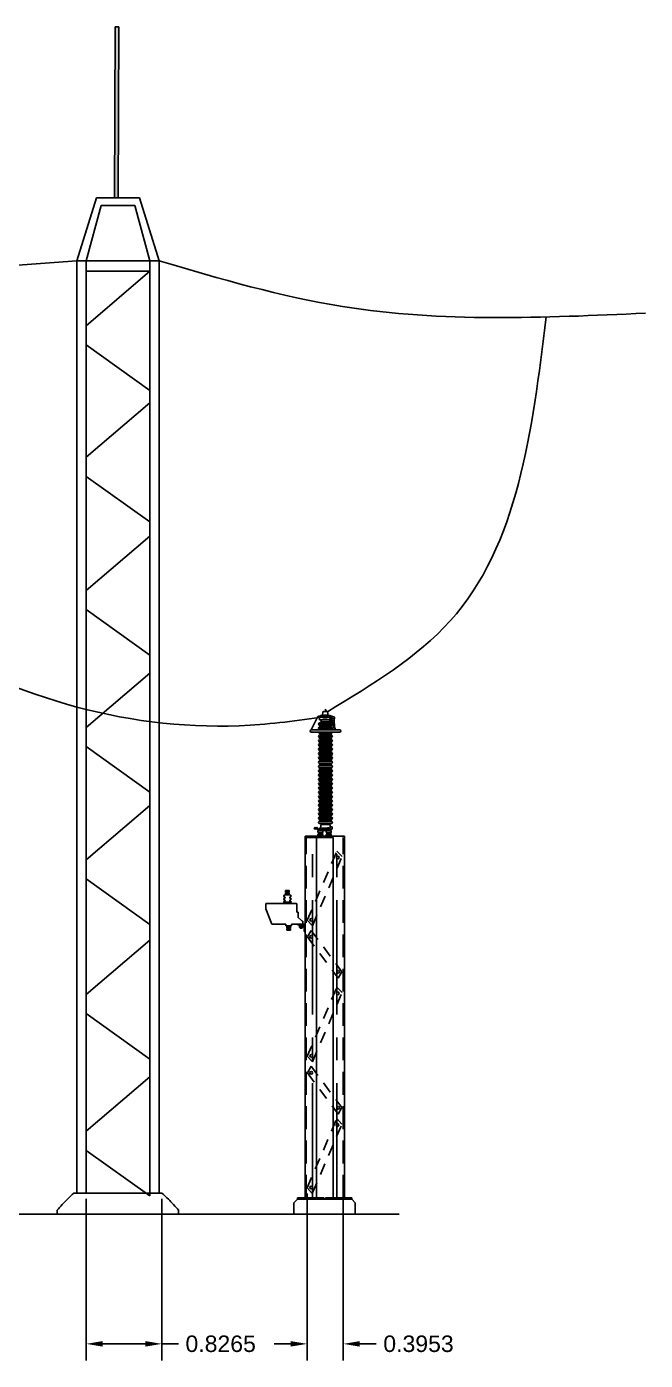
# Model space of a CAD drawing. Header units: inches. Extents: x 86.7 to 123.2, y 21.5 to 36.5.
# Drawn here: x 116.43 to 123.2, y 21.97 to 36.54 of the extents above; entities that cross this region are included whole.
import ezdxf

# ---------------------------------------------------------------- set-up
doc = ezdxf.new("R2010")
doc.units = ezdxf.units.IN
doc.header["$MEASUREMENT"] = 0
for name, pattern in [('CENTER', [2, 1.25, -0.25, 0.25, -0.25]), ('HIDDEN', [0.375, 0.25, -0.125]), ('HIDDEN2', [0.1875, 0.125, -0.0625])]:
    doc.linetypes.add(name, pattern=pattern)
for name, color, linetype in [('DIM', 2, 'Continuous'), ('EST', 4, 'Continuous'), ('HUECO', 7, 'Continuous'), ('L50X5', 1, 'Continuous'), ('L75X7', 2, 'Continuous'), ('LAM10', 2, 'Continuous'), ('medidas', 3, 'Continuous'), ('MURO', 1, 'Continuous'), ('OBJ', 7, 'Continuous'), ('referencia', 2, 'Continuous')]:
    doc.layers.add(name, color=color, linetype=linetype)
doc.styles.get("Standard").update_dxf_attribs({"font": 'Arial.ttf'})
doc.dimstyles.get("Standard").update_dxf_attribs({"dimtxt": 0.18, "dimasz": 0.18, "dimexe": 0.18, "dimexo": 0.0625, "dimgap": 0.09, "dimtad": 0, "dimtih": 1, "dimtoh": 1, "dimdec": 4, "dimzin": 0, "dimdsep": 46, "dimtxsty": 'Standard', "dimcen": 0.09, "dimadec": 0, "dimazin": 0, "dimtfac": 1, "dimtdec": 4, "dimtofl": 0, "dimtmove": 0, "dimatfit": 3, "dimfxl": 1, "dimtolj": 1, "dimtzin": 0, "dimarcsym": 0})

# ---------------------------------------------------------------- blocks, each defined once
blk = doc.blocks.new('*D20')
at = {"layer": 'Defpoints', "color": 0, "transparency": 16777216}
for p in [(117.086, 23.798), (117.913, 23.798), (117.913, 22.152)]:
    blk.add_point(p, dxfattribs=at)
at = {"layer": 'medidas', "color": 0, "lineweight": -2, "transparency": 16777216}
for p, q in [((117.086, 23.735), (117.086, 21.972)), ((117.913, 23.735), (117.913, 21.972)), ((117.266, 22.152), (117.733, 22.152)), ((117.913, 22.152), (118.093, 22.152))]:
    blk.add_line(p, q, dxfattribs=at)
at = {"layer": 'medidas', "color": 0, "transparency": 16777216}
for points in [[(117.266, 22.182), (117.266, 22.122), (117.086, 22.152)], [(117.733, 22.182), (117.733, 22.122), (117.913, 22.152)]]:
    blk.add_solid(points, dxfattribs=at)
at = {"layer": 'medidas', "color": 0, "transparency": 16777216, "insert": (118.555, 22.152), "char_height": 0.18, "attachment_point": 5}
blk.add_mtext('\\A1;0.8265', dxfattribs=at)
blk = doc.blocks.new('*D21')
at = {"layer": 'Defpoints', "color": 0, "transparency": 16777216}
for p in [(119.5, 23.855), (119.895, 23.855), (119.895, 22.152)]:
    blk.add_point(p, dxfattribs=at)
at = {"layer": 'medidas', "color": 0, "lineweight": -2, "transparency": 16777216}
for p, q in [((119.5, 23.793), (119.5, 21.972)), ((119.895, 23.793), (119.895, 21.972)), ((119.32, 22.152), (119.14, 22.152)), ((120.075, 22.152), (120.255, 22.152))]:
    blk.add_line(p, q, dxfattribs=at)
at = {"layer": 'medidas', "color": 0, "transparency": 16777216}
for points in [[(119.32, 22.182), (119.32, 22.122), (119.5, 22.152)], [(120.075, 22.182), (120.075, 22.122), (119.895, 22.152)]]:
    blk.add_solid(points, dxfattribs=at)
at = {"layer": 'medidas', "color": 0, "transparency": 16777216, "insert": (120.717, 22.152), "char_height": 0.18, "attachment_point": 5}
blk.add_mtext('\\A1;0.3953', dxfattribs=at)

msp = doc.modelspace()

# ---------------------------------------------------------------- hatches: boundary and pattern name
at = {"layer": 'referencia'}
h = msp.add_hatch(color=256, dxfattribs=at)
h.dxf.hatch_style = 1
h.paths.add_polyline_path([(117.44243, 36.53514), (117.40311, 36.53528), (117.39664, 34.66697), (117.43596, 34.66697)])

# ---------------------------------------------------------------- linework, layer by layer
at = {"color": 2}
for p, q in [((119.61571, 29.00097), (119.54536, 28.85624)), ((119.61571, 29.00097), (119.67093, 29.00097)), ((119.61961, 28.99103), (119.61746, 28.99964)), ((119.61746, 28.99964), (119.67063, 28.99964)), ((119.61961, 28.99103), (119.63571, 28.99103)), ((119.62353, 29.0075), (119.64302, 29.0075)), ((119.63571, 28.99103), (119.63571, 28.96654)), ((119.64302, 29.0075), (119.6453, 29.00097)), ((119.64583, 29.00822), (119.6637, 29.00822)), ((119.64583, 29.00822), (119.64583, 29.00097)), ((119.64583, 28.99964), (119.64583, 28.99458)), ((119.64583, 28.99458), (119.6637, 28.99458)), ((119.64719, 29.00928), (119.64719, 29.01203)), ((119.64719, 29.00928), (119.66129, 29.00928)), ((119.64954, 29.01439), (119.65894, 29.01439)), ((119.65059, 29.01361), (119.65059, 29.00985)), ((119.65499, 29.01361), (119.65499, 29.00985)), ((119.65903, 29.01361), (119.65903, 29.00985)), ((119.66129, 29.00928), (119.66129, 29.01203)), ((119.6637, 29.00822), (119.6637, 28.99458)), ((119.67259, 29.05535), (119.66854, 29.01595)), ((119.67063, 28.99577), (119.67063, 28.99964)), ((119.67314, 28.98916), (119.67063, 28.99577)), ((119.67189, 29.00174), (119.67093, 29.00097)), ((119.72042, 28.99136), (119.6723, 28.99136)), ((119.71877, 28.98916), (119.67314, 28.98916)), ((119.72195, 29.05746), (119.67493, 29.05746)), ((119.67925, 29.05746), (119.72195, 29.05746)), ((119.68227, 28.99252), (119.68227, 28.99136)), ((119.72553, 28.99817), (119.68791, 28.99817)), ((119.72664, 28.99964), (119.71877, 28.98916)), ((119.72412, 29.00205), (119.72624, 29.00097)), ((119.72872, 29.0139), (119.72429, 29.05536)), ((119.72624, 29.00097), (119.7559, 29.00097)), ((119.72664, 28.99964), (119.74696, 28.99964)), ((119.7354, 28.99103), (119.73756, 28.99964)), ((119.74696, 28.99964), (119.73756, 28.99964)), ((119.74696, 28.99964), (119.73756, 28.99964)), ((119.74696, 28.99964), (119.73756, 28.99964)), ((119.73829, 28.99782), (119.73829, 28.98898)), ((119.74766, 28.99782), (119.73829, 28.99782)), ((119.75106, 28.98898), (119.73829, 28.98898)), ((119.73991, 29.00745), (119.73991, 29.0102)), ((119.75401, 29.00745), (119.73991, 29.00745)), ((119.74213, 28.99782), (119.74213, 28.98898)), ((119.74217, 29.01177), (119.74217, 29.00802)), ((119.75166, 29.01255), (119.74226, 29.01255)), ((119.74297, 28.99964), (119.74297, 28.99782)), ((119.74297, 28.98898), (119.74297, 28.9847)), ((119.74723, 28.99893), (119.74301, 28.99936)), ((119.74746, 28.99833), (119.74301, 28.99878)), ((119.74606, 28.99782), (119.74301, 28.99813)), ((119.75151, 28.98782), (119.74301, 28.98869)), ((119.75174, 28.98722), (119.74301, 28.98811)), ((119.75201, 28.98652), (119.74301, 28.98744)), ((119.75224, 28.98592), (119.74301, 28.98686)), ((119.75247, 28.98532), (119.74301, 28.98629)), ((119.75284, 28.9847), (119.74301, 28.98571)), ((119.75128, 28.98842), (119.74583, 28.98898)), ((119.747, 28.99953), (119.74587, 28.99964)), ((119.74621, 29.01177), (119.74621, 29.00802)), ((119.74645, 29.00097), (119.76953, 28.94098)), ((119.74771, 28.99782), (119.74771, 28.98898)), ((119.75061, 29.01177), (119.75061, 29.00802)), ((119.75401, 29.00745), (119.75401, 29.0102)), ((119.75818, 29.0075), (119.7559, 29.00097)), ((119.7559, 29.00097), (119.77808, 28.94332)), ((119.75641, 28.99964), (119.78374, 28.99964)), ((119.75825, 28.99964), (119.75641, 28.99964)), ((119.75825, 28.99964), (119.75641, 28.99964)), ((119.75825, 28.99964), (119.75641, 28.99964)), ((119.75825, 28.99964), (119.75641, 28.99964)), ((119.77767, 29.0075), (119.75818, 29.0075)), ((119.75825, 28.99964), (119.76419, 28.9836)), ((119.79255, 28.99964), (119.75883, 28.99964)), ((119.79255, 28.99964), (119.75883, 28.99964)), ((119.76566, 28.98577), (119.7634, 28.98574)), ((119.76354, 28.98113), (119.76419, 28.9836)), ((119.76419, 28.9836), (119.77259, 28.9836)), ((119.76712, 28.9836), (119.76566, 28.98577)), ((119.77259, 28.9836), (119.77642, 28.97749)), ((119.79782, 28.97749), (119.79782, 28.99438)), ((119.85584, 28.85624), (119.54536, 28.85624)), ((119.7006, 28.86538), (119.63269, 28.86538)), ((119.65356, 28.94301), (119.63474, 28.93125)), ((119.7006, 28.93125), (119.63474, 28.93125)), ((119.7006, 28.91244), (119.63474, 28.91244)), ((119.65356, 28.8889), (119.63474, 28.8842)), ((119.63474, 28.8842), (119.76646, 28.8842)), ((119.7597, 28.96654), (119.63571, 28.96654)), ((119.65356, 28.86066), (119.63586, 28.85624)), ((119.6418, 28.90773), (119.65356, 28.91244)), ((119.6418, 28.90773), (119.7594, 28.90773)), ((119.6418, 28.89362), (119.7594, 28.89362)), ((119.65356, 28.94301), (119.65356, 28.96654)), ((119.65356, 28.94301), (119.74764, 28.94301)), ((119.65356, 28.8889), (119.65356, 28.89362)), ((119.65356, 28.8889), (119.74764, 28.8889)), ((119.65356, 28.86066), (119.65356, 28.86538)), ((119.65356, 28.86066), (119.74764, 28.86066)), ((119.7006, 28.93125), (119.76646, 28.93125)), ((119.7006, 28.91244), (119.76646, 28.91244)), ((119.7006, 28.86538), (119.76646, 28.86538)), ((119.74764, 28.94301), (119.74764, 28.96654)), ((119.74764, 28.94301), (119.74764, 28.96654)), ((119.76398, 28.95541), (119.74764, 28.95541)), ((119.74764, 28.94301), (119.76646, 28.93125)), ((119.7594, 28.90773), (119.74764, 28.91244)), ((119.74764, 28.8889), (119.74764, 28.89362)), ((119.74764, 28.8889), (119.76646, 28.8842)), ((119.74764, 28.86066), (119.74764, 28.86538)), ((119.74764, 28.86066), (119.76534, 28.85624)), ((119.76953, 28.94098), (119.77096, 28.94313)), ((119.77096, 28.94313), (119.77319, 28.94179)), ((119.77149, 28.93589), (119.77319, 28.93844)), ((119.77149, 28.93589), (119.80213, 28.85624)), ((119.77319, 28.94179), (119.77476, 28.9438)), ((119.77319, 28.93844), (119.77543, 28.9371)), ((119.79469, 28.95541), (119.77343, 28.95541)), ((119.77476, 28.9438), (119.77808, 28.94332)), ((119.77543, 28.9371), (119.77699, 28.93911)), ((119.77642, 28.97749), (119.79782, 28.97749)), ((119.77699, 28.93911), (119.77986, 28.9387)), ((119.77986, 28.9387), (119.81159, 28.85624)), ((119.79469, 28.97749), (119.79469, 28.95541)), ((119.79469, 28.95541), (119.7972, 28.89363)), ((119.79832, 28.86614), (119.79873, 28.85624)), ((119.85584, 28.83272), (119.54536, 28.83272)), ((119.7006, 28.82386), (119.63269, 28.82386)), ((119.7006, 28.77681), (119.63269, 28.77681)), ((119.7006, 28.72975), (119.63269, 28.72975)), ((119.65356, 28.80033), (119.63474, 28.79562)), ((119.63474, 28.79562), (119.76646, 28.79562)), ((119.65356, 28.75327), (119.63474, 28.74857)), ((119.63474, 28.74857), (119.76646, 28.74857)), ((119.65356, 28.70621), (119.63474, 28.70151)), ((119.63474, 28.70151), (119.76646, 28.70151)), ((119.6418, 28.81916), (119.65356, 28.82386)), ((119.6418, 28.81916), (119.7594, 28.81916)), ((119.6418, 28.80504), (119.7594, 28.80504)), ((119.6418, 28.7721), (119.65356, 28.77681)), ((119.6418, 28.7721), (119.7594, 28.7721)), ((119.6418, 28.75799), (119.7594, 28.75799)), ((119.6418, 28.72505), (119.65356, 28.72975)), ((119.6418, 28.72505), (119.7594, 28.72505)), ((119.6418, 28.71093), (119.7594, 28.71093)), ((119.65356, 28.80033), (119.65356, 28.80504)), ((119.65356, 28.80033), (119.74764, 28.80033)), ((119.65356, 28.75327), (119.65356, 28.75799)), ((119.65356, 28.75327), (119.74764, 28.75327)), ((119.65356, 28.70621), (119.65356, 28.71093)), ((119.65356, 28.70621), (119.74764, 28.70621)), ((119.7006, 28.82386), (119.76646, 28.82386)), ((119.7006, 28.77681), (119.76646, 28.77681)), ((119.7006, 28.72975), (119.76646, 28.72975)), ((119.7594, 28.81916), (119.74764, 28.82386)), ((119.74764, 28.80033), (119.74764, 28.80504)), ((119.74764, 28.80033), (119.76646, 28.79562)), ((119.7594, 28.7721), (119.74764, 28.77681)), ((119.74764, 28.75327), (119.74764, 28.75799)), ((119.74764, 28.75327), (119.76646, 28.74857)), ((119.7594, 28.72505), (119.74764, 28.72975)), ((119.74764, 28.70621), (119.74764, 28.71093)), ((119.74764, 28.70621), (119.76646, 28.70151)), ((119.7006, 28.68269), (119.63269, 28.68269)), ((119.7006, 28.63564), (119.63269, 28.63564)), ((119.7006, 28.58858), (119.63269, 28.58858)), ((119.65356, 28.65916), (119.63474, 28.65445)), ((119.63474, 28.65445), (119.76646, 28.65445)), ((119.65356, 28.6121), (119.63474, 28.6074)), ((119.63474, 28.6074), (119.76646, 28.6074)), ((119.65356, 28.56505), (119.63474, 28.56034)), ((119.63474, 28.56034), (119.76646, 28.56034)), ((119.6418, 28.67799), (119.65356, 28.68269)), ((119.6418, 28.67799), (119.7594, 28.67799)), ((119.6418, 28.66388), (119.7594, 28.66388)), ((119.6418, 28.63093), (119.65356, 28.63564)), ((119.6418, 28.63093), (119.7594, 28.63093)), ((119.6418, 28.61682), (119.7594, 28.61682)), ((119.6418, 28.58388), (119.65356, 28.58858)), ((119.6418, 28.58388), (119.7594, 28.58388)), ((119.6418, 28.56976), (119.7594, 28.56976)), ((119.65356, 28.65916), (119.65356, 28.66388)), ((119.65356, 28.65916), (119.74764, 28.65916)), ((119.65356, 28.6121), (119.65356, 28.61682)), ((119.65356, 28.6121), (119.74764, 28.6121)), ((119.65356, 28.56505), (119.65356, 28.56976)), ((119.65356, 28.56505), (119.74764, 28.56505)), ((119.7006, 28.68269), (119.76646, 28.68269)), ((119.7006, 28.63564), (119.76646, 28.63564)), ((119.7006, 28.58858), (119.76646, 28.58858)), ((119.7594, 28.67799), (119.74764, 28.68269)), ((119.74764, 28.65916), (119.74764, 28.66388)), ((119.74764, 28.65916), (119.76646, 28.65445)), ((119.7594, 28.63093), (119.74764, 28.63564)), ((119.74764, 28.6121), (119.74764, 28.61682)), ((119.74764, 28.6121), (119.76646, 28.6074)), ((119.7594, 28.58388), (119.74764, 28.58858)), ((119.74764, 28.56505), (119.74764, 28.56976)), ((119.74764, 28.56505), (119.76646, 28.56034)), ((119.76697, 28.56033), (119.77148, 28.59003)), ((119.7006, 28.54152), (119.63269, 28.54152)), ((119.7006, 28.49447), (119.63269, 28.49447)), ((119.7006, 28.44741), (119.63269, 28.44741)), ((119.7006, 28.40036), (119.63269, 28.40036)), ((119.65356, 28.51799), (119.63474, 28.51329)), ((119.63474, 28.51329), (119.76646, 28.51329)), ((119.65356, 28.47093), (119.63474, 28.46623)), ((119.63474, 28.46623), (119.76646, 28.46623)), ((119.65356, 28.42388), (119.63474, 28.41917)), ((119.63474, 28.41917), (119.76646, 28.41917)), ((119.6418, 28.53682), (119.65356, 28.54152)), ((119.6418, 28.53682), (119.7594, 28.53682)), ((119.6418, 28.52271), (119.7594, 28.52271)), ((119.6418, 28.48976), (119.65356, 28.49447)), ((119.6418, 28.48976), (119.7594, 28.48976)), ((119.6418, 28.47565), (119.7594, 28.47565)), ((119.6418, 28.44271), (119.65356, 28.44741)), ((119.6418, 28.44271), (119.7594, 28.44271)), ((119.6418, 28.42859), (119.7594, 28.42859)), ((119.6418, 28.39565), (119.65356, 28.40036)), ((119.65356, 28.51799), (119.65356, 28.52271)), ((119.65356, 28.51799), (119.74764, 28.51799)), ((119.65356, 28.47093), (119.65356, 28.47565)), ((119.65356, 28.47093), (119.74764, 28.47093)), ((119.65356, 28.42388), (119.65356, 28.42859)), ((119.65356, 28.42388), (119.74764, 28.42388)), ((119.7006, 28.54152), (119.76646, 28.54152)), ((119.7006, 28.49447), (119.76646, 28.49447)), ((119.7006, 28.44741), (119.76646, 28.44741)), ((119.7006, 28.40036), (119.76646, 28.40036)), ((119.7594, 28.53682), (119.74764, 28.54152)), ((119.74764, 28.51799), (119.74764, 28.52271)), ((119.74764, 28.51799), (119.76646, 28.51329)), ((119.7594, 28.48976), (119.74764, 28.49447)), ((119.74764, 28.47093), (119.74764, 28.47565)), ((119.74764, 28.47093), (119.76646, 28.46623)), ((119.7594, 28.44271), (119.74764, 28.44741)), ((119.74764, 28.42388), (119.74764, 28.42859)), ((119.74764, 28.42388), (119.76646, 28.41917)), ((119.7594, 28.39565), (119.74764, 28.40036)), ((119.7006, 28.3533), (119.63269, 28.3533)), ((119.7006, 28.30624), (119.63269, 28.30624)), ((119.7006, 28.25919), (119.63269, 28.25919)), ((119.65356, 28.37682), (119.63474, 28.37212)), ((119.63474, 28.37212), (119.76646, 28.37212)), ((119.65356, 28.32976), (119.63474, 28.32506)), ((119.63474, 28.32506), (119.76646, 28.32506)), ((119.65356, 28.28271), (119.63474, 28.278)), ((119.63474, 28.278), (119.76646, 28.278)), ((119.6418, 28.39565), (119.7594, 28.39565)), ((119.6418, 28.38154), (119.7594, 28.38154)), ((119.6418, 28.34859), (119.65356, 28.3533)), ((119.6418, 28.34859), (119.7594, 28.34859)), ((119.6418, 28.33448), (119.7594, 28.33448)), ((119.6418, 28.30154), (119.65356, 28.30624)), ((119.6418, 28.30154), (119.7594, 28.30154)), ((119.6418, 28.28743), (119.7594, 28.28743)), ((119.6418, 28.25448), (119.65356, 28.25919)), ((119.6418, 28.25448), (119.7594, 28.25448)), ((119.65356, 28.37682), (119.65356, 28.38154)), ((119.65356, 28.37682), (119.74764, 28.37682)), ((119.65356, 28.32976), (119.65356, 28.33448)), ((119.65356, 28.32976), (119.74764, 28.32976)), ((119.65356, 28.28271), (119.65356, 28.28743)), ((119.65356, 28.28271), (119.74764, 28.28271)), ((119.7006, 28.3533), (119.76646, 28.3533)), ((119.7006, 28.30624), (119.76646, 28.30624)), ((119.7006, 28.25919), (119.76646, 28.25919)), ((119.74764, 28.37682), (119.74764, 28.38154)), ((119.74764, 28.37682), (119.76646, 28.37212)), ((119.7594, 28.34859), (119.74764, 28.3533)), ((119.74764, 28.32976), (119.74764, 28.33448)), ((119.74764, 28.32976), (119.76646, 28.32506)), ((119.7594, 28.30154), (119.74764, 28.30624)), ((119.74764, 28.28271), (119.74764, 28.28743)), ((119.74764, 28.28271), (119.76646, 28.278)), ((119.7594, 28.25448), (119.74764, 28.25919)), ((119.7006, 28.21213), (119.63269, 28.21213)), ((119.7006, 28.16507), (119.63269, 28.16507)), ((119.7006, 28.11802), (119.63269, 28.11802)), ((119.65356, 28.23565), (119.63474, 28.23095)), ((119.63474, 28.23095), (119.76646, 28.23095)), ((119.65356, 28.1886), (119.63474, 28.18389)), ((119.63474, 28.18389), (119.76646, 28.18389)), ((119.65356, 28.14154), (119.63474, 28.13683)), ((119.63474, 28.13683), (119.76646, 28.13683)), ((119.6418, 28.24037), (119.7594, 28.24037)), ((119.6418, 28.20743), (119.65356, 28.21213)), ((119.6418, 28.20743), (119.7594, 28.20743)), ((119.6418, 28.19331), (119.7594, 28.19331)), ((119.6418, 28.16037), (119.65356, 28.16507)), ((119.6418, 28.16037), (119.7594, 28.16037)), ((119.6418, 28.14626), (119.7594, 28.14626)), ((119.6418, 28.11331), (119.65356, 28.11802)), ((119.6418, 28.11331), (119.7594, 28.11331)), ((119.65356, 28.23565), (119.65356, 28.24037)), ((119.65356, 28.23565), (119.74764, 28.23565)), ((119.65356, 28.1886), (119.65356, 28.19331)), ((119.65356, 28.1886), (119.74764, 28.1886)), ((119.65356, 28.14154), (119.65356, 28.14626)), ((119.65356, 28.14154), (119.74764, 28.14154)), ((119.7006, 28.21213), (119.76646, 28.21213)), ((119.7006, 28.16507), (119.76646, 28.16507)), ((119.7006, 28.11802), (119.76646, 28.11802)), ((119.74764, 28.23565), (119.74764, 28.24037)), ((119.74764, 28.23565), (119.76646, 28.23095)), ((119.7594, 28.20743), (119.74764, 28.21213)), ((119.74764, 28.1886), (119.74764, 28.19331)), ((119.74764, 28.1886), (119.76646, 28.18389)), ((119.7594, 28.16037), (119.74764, 28.16507)), ((119.74764, 28.14154), (119.74764, 28.14626)), ((119.74764, 28.14154), (119.76646, 28.13683)), ((119.7594, 28.11331), (119.74764, 28.11802)), ((119.7006, 28.07096), (119.63269, 28.07096)), ((119.7006, 28.0239), (119.63269, 28.0239)), ((119.7006, 27.97685), (119.63269, 27.97685)), ((119.65356, 28.09448), (119.63474, 28.08978)), ((119.63474, 28.08978), (119.76646, 28.08978)), ((119.65356, 28.04743), (119.63474, 28.04272)), ((119.63474, 28.04272), (119.76646, 28.04272)), ((119.65356, 28.00037), (119.63474, 27.99567)), ((119.63474, 27.99567), (119.76646, 27.99567)), ((119.6418, 28.0992), (119.7594, 28.0992)), ((119.6418, 28.06626), (119.65356, 28.07096)), ((119.6418, 28.06626), (119.7594, 28.06626)), ((119.6418, 28.05214), (119.7594, 28.05214)), ((119.6418, 28.0192), (119.65356, 28.0239)), ((119.6418, 28.0192), (119.7594, 28.0192)), ((119.6418, 28.00509), (119.7594, 28.00509)), ((119.6418, 27.97214), (119.65356, 27.97685)), ((119.6418, 27.97214), (119.7594, 27.97214)), ((119.65356, 28.09448), (119.65356, 28.0992)), ((119.65356, 28.09448), (119.74764, 28.09448)), ((119.65356, 28.04743), (119.65356, 28.05214)), ((119.65356, 28.04743), (119.74764, 28.04743)), ((119.65356, 28.00037), (119.65356, 28.00509)), ((119.65356, 28.00037), (119.74764, 28.00037)), ((119.7006, 28.07096), (119.76646, 28.07096)), ((119.7006, 28.0239), (119.76646, 28.0239)), ((119.7006, 27.97685), (119.76646, 27.97685)), ((119.74764, 28.09448), (119.74764, 28.0992)), ((119.74764, 28.09448), (119.76646, 28.08978)), ((119.7594, 28.06626), (119.74764, 28.07096)), ((119.74764, 28.04743), (119.74764, 28.05214)), ((119.74764, 28.04743), (119.76646, 28.04272)), ((119.7594, 28.0192), (119.74764, 28.0239)), ((119.74764, 28.00037), (119.74764, 28.00509)), ((119.74764, 28.00037), (119.76646, 27.99567)), ((119.7594, 27.97214), (119.74764, 27.97685)), ((119.7006, 27.92979), (119.63269, 27.92979)), ((119.7006, 27.88274), (119.63269, 27.88274)), ((119.76646, 27.83568), (119.63269, 27.83568)), ((119.65356, 27.95331), (119.63474, 27.94861)), ((119.63474, 27.94861), (119.76646, 27.94861)), ((119.65356, 27.90626), (119.63474, 27.90155)), ((119.63474, 27.90155), (119.76646, 27.90155)), ((119.65356, 27.8592), (119.63474, 27.8545)), ((119.63474, 27.8545), (119.76646, 27.8545)), ((119.6418, 27.95803), (119.7594, 27.95803)), ((119.6418, 27.92509), (119.65356, 27.92979)), ((119.6418, 27.92509), (119.7594, 27.92509)), ((119.6418, 27.91097), (119.7594, 27.91097)), ((119.6418, 27.87803), (119.65356, 27.88274)), ((119.6418, 27.87803), (119.7594, 27.87803)), ((119.6418, 27.86392), (119.7594, 27.86392)), ((119.65356, 27.95331), (119.65356, 27.95803)), ((119.65356, 27.95331), (119.74764, 27.95331)), ((119.65356, 27.90626), (119.65356, 27.91097)), ((119.65356, 27.90626), (119.74764, 27.90626)), ((119.65356, 27.8592), (119.65356, 27.86392)), ((119.65356, 27.8592), (119.74764, 27.8592)), ((119.65356, 27.82355), (119.65356, 27.83568)), ((119.65356, 27.82355), (119.74764, 27.82355)), ((119.7006, 27.92979), (119.76646, 27.92979)), ((119.7006, 27.88274), (119.76646, 27.88274)), ((119.74764, 27.95331), (119.74764, 27.95803)), ((119.74764, 27.95331), (119.76646, 27.94861)), ((119.7594, 27.92509), (119.74764, 27.92979)), ((119.74764, 27.90626), (119.74764, 27.91097)), ((119.74764, 27.90626), (119.76646, 27.90155)), ((119.7594, 27.87803), (119.74764, 27.88274)), ((119.74764, 27.8592), (119.74764, 27.86392)), ((119.74764, 27.8592), (119.76646, 27.8545)), ((119.74764, 27.82355), (119.74764, 27.83568))]:
    msp.add_line(p, q, dxfattribs=at)
at = {"color": 7}
msp.add_line((119.35386, 23.56714), (120.50565, 23.56714), dxfattribs=at)
at = {"color": 2}
msp.add_lwpolyline([(119.69632, 29.08163), (119.71318, 29.05625)], dxfattribs=at)
for centre, radius, start, end in [((119.7006, 28.66441), 0.35164, 77.339108, 102.660892), ((119.64709, 29.00831), 0.000979, 84.277738, 185.200276), ((119.64954, 29.01203), 0.00235, 90, 180), ((119.65894, 29.01203), 0.00235, 0, 90), ((119.66139, 29.00831), 0.000979, 354.799724, 95.722262), ((119.69857, 28.90713), 0.09831, 74.937239, 105.752708), ((119.67493, 29.05511), 0.00235, 90, 174.123836), ((119.68791, 28.99252), 0.00565, 90, 180), ((119.72195, 29.05511), 0.00235, 6.101238, 90), ((119.73981, 29.00648), 0.000979, 84.277738, 185.200276), ((119.74226, 29.0102), 0.00235, 90, 180), ((119.7479, 28.98923), 0.0067, 222.537523, 317.462477), ((119.75166, 29.0102), 0.00235, 0, 90), ((119.75411, 29.00648), 0.000979, 354.799724, 95.722262), ((119.79255, 28.99438), 0.00527, 360, 90), ((119.54536, 28.84448), 0.01176, 90, 270), ((119.63269, 28.87479), 0.00941, 90, 270), ((119.63474, 28.92184), 0.00941, 90, 270), ((119.6418, 28.90068), 0.00706, 90, 270), ((119.7594, 28.90068), 0.00706, 270, 90), ((119.76646, 28.92184), 0.00941, 270, 90), ((119.76646, 28.87479), 0.00941, 270, 90), ((119.85584, 28.84448), 0.01176, 270, 90), ((119.63269, 28.78621), 0.00941, 90, 270), ((119.63269, 28.73916), 0.00941, 90, 270), ((119.63269, 28.6921), 0.00941, 90, 270), ((119.63269, 28.83327), 0.00941, 183.374215, 270), ((119.6418, 28.8121), 0.00706, 90, 270), ((119.6418, 28.76504), 0.00706, 90, 270), ((119.6418, 28.71799), 0.00706, 90, 270), ((119.7594, 28.8121), 0.00706, 270, 90), ((119.7594, 28.76504), 0.00706, 270, 90), ((119.7594, 28.71799), 0.00706, 270, 90), ((119.76646, 28.83327), 0.00941, 270, 356.625785), ((119.76646, 28.78621), 0.00941, 270, 90), ((119.76646, 28.73916), 0.00941, 270, 90), ((119.76646, 28.6921), 0.00941, 270, 90), ((119.63269, 28.64505), 0.00941, 90, 270), ((119.63269, 28.59799), 0.00941, 90, 270), ((119.63269, 28.55093), 0.00941, 90, 270), ((119.6418, 28.67093), 0.00706, 90, 270), ((119.6418, 28.62388), 0.00706, 90, 270), ((119.6418, 28.57682), 0.00706, 90, 270), ((119.7594, 28.67093), 0.00706, 270, 90), ((119.7594, 28.62388), 0.00706, 270, 90), ((119.7594, 28.57682), 0.00706, 270, 90), ((119.76646, 28.64505), 0.00941, 270, 90), ((119.76646, 28.59799), 0.00941, 270, 90), ((119.76646, 28.55093), 0.00941, 270, 90), ((119.63269, 28.50388), 0.00941, 90, 270), ((119.63269, 28.45682), 0.00941, 90, 270), ((119.63269, 28.40976), 0.00941, 90, 270), ((119.6418, 28.52976), 0.00706, 90, 270), ((119.6418, 28.48271), 0.00706, 90, 270), ((119.6418, 28.43565), 0.00706, 90, 270), ((119.7594, 28.52976), 0.00706, 270, 90), ((119.7594, 28.48271), 0.00706, 270, 90), ((119.7594, 28.43565), 0.00706, 270, 90), ((119.76646, 28.50388), 0.00941, 270, 90), ((119.76646, 28.45682), 0.00941, 270, 90), ((119.76646, 28.40976), 0.00941, 270, 90), ((119.63269, 28.36271), 0.00941, 90, 270), ((119.63269, 28.31565), 0.00941, 90, 270), ((119.63269, 28.26859), 0.00941, 90, 270), ((119.6418, 28.38859), 0.00706, 90, 270), ((119.6418, 28.34154), 0.00706, 90, 270), ((119.6418, 28.29448), 0.00706, 90, 270), ((119.6418, 28.24743), 0.00706, 90, 270), ((119.7594, 28.38859), 0.00706, 270, 90), ((119.7594, 28.34154), 0.00706, 270, 90), ((119.7594, 28.29448), 0.00706, 270, 90), ((119.7594, 28.24743), 0.00706, 270, 90), ((119.76646, 28.36271), 0.00941, 270, 90), ((119.76646, 28.31565), 0.00941, 270, 90), ((119.76646, 28.26859), 0.00941, 270, 90), ((119.63269, 28.22154), 0.00941, 90, 270), ((119.63269, 28.17448), 0.00941, 90, 270), ((119.63269, 28.12743), 0.00941, 90, 270), ((119.6418, 28.20037), 0.00706, 90, 270), ((119.6418, 28.15331), 0.00706, 90, 270), ((119.6418, 28.10626), 0.00706, 90, 270), ((119.7594, 28.20037), 0.00706, 270, 90), ((119.7594, 28.15331), 0.00706, 270, 90), ((119.7594, 28.10626), 0.00706, 270, 90), ((119.76646, 28.22154), 0.00941, 270, 90), ((119.76646, 28.17448), 0.00941, 270, 90), ((119.76646, 28.12743), 0.00941, 270, 90), ((119.63269, 28.08037), 0.00941, 90, 270), ((119.63269, 28.03331), 0.00941, 90, 270), ((119.63269, 27.98626), 0.00941, 90, 270), ((119.6418, 28.0592), 0.00706, 90, 270), ((119.6418, 28.01214), 0.00706, 90, 270), ((119.6418, 27.96509), 0.00706, 90, 270), ((119.7594, 28.0592), 0.00706, 270, 90), ((119.7594, 28.01214), 0.00706, 270, 90), ((119.7594, 27.96509), 0.00706, 270, 90), ((119.76646, 28.08037), 0.00941, 270, 90), ((119.76646, 28.03331), 0.00941, 270, 90), ((119.76646, 27.98626), 0.00941, 270, 90), ((119.63269, 27.9392), 0.00941, 90, 270), ((119.63269, 27.89214), 0.00941, 90, 270), ((119.63269, 27.84509), 0.00941, 90, 270), ((119.6418, 27.91803), 0.00706, 90, 270), ((119.6418, 27.87097), 0.00706, 90, 270), ((119.7594, 27.91803), 0.00706, 270, 90), ((119.7594, 27.87097), 0.00706, 270, 90), ((119.76646, 27.9392), 0.00941, 270, 90), ((119.76646, 27.89214), 0.00941, 270, 90), ((119.76646, 27.84509), 0.00941, 270, 90)]:
    msp.add_arc(centre, radius, start, end, dxfattribs=at)
at = {"layer": 'DIM'}
for p, q in [((116.98442, 33.97748), (116.98442, 23.79779)), ((116.98442, 33.97748), (117.88442, 33.97748)), ((117.08646, 33.97748), (117.08646, 23.79779)), ((117.78238, 33.97748), (117.78238, 23.76756)), ((117.88442, 33.97748), (117.88442, 23.79779)), ((117.08646, 33.86387), (117.78238, 33.86387)), ((117.78238, 33.86387), (117.08646, 33.26987)), ((117.08646, 33.06117), (117.78238, 32.5635)), ((117.78238, 32.42704), (117.08646, 31.83304)), ((117.08646, 31.62434), (117.78238, 31.12667)), ((117.78238, 30.9722), (117.08646, 30.3782)), ((117.08646, 30.1695), (117.78238, 29.67183)), ((117.78238, 29.47742), (117.08646, 28.88342)), ((117.08646, 28.67472), (117.78238, 28.17705)), ((117.78238, 28.03094), (117.08646, 27.43694)), ((117.08646, 27.22824), (117.78238, 26.73057)), ((117.78238, 26.56096), (117.08646, 25.96696)), ((117.08646, 25.75826), (117.78238, 25.26058)), ((117.78238, 25.06794), (117.08646, 24.47394)), ((117.08646, 24.26524), (117.78238, 23.76756)), ((117.91297, 23.79779), (116.95053, 23.79779)), ((120.50565, 23.56714), (88.61231, 23.56714))]:
    msp.add_line(p, q, dxfattribs=at)
at = {"layer": 'EST', "color": 2}
for p, q in [((119.30455, 27.10098), (119.26506, 27.10098)), ((119.26506, 27.10098), (119.26506, 27.08452)), ((119.29467, 27.10315), (119.27493, 27.10315)), ((119.27493, 27.10315), (119.27493, 27.05378)), ((119.29467, 27.10315), (119.29467, 27.05378)), ((119.30455, 27.10098), (119.30455, 27.08452)), ((119.04951, 26.95999), (119.04951, 26.90364)), ((119.38024, 26.95999), (119.04951, 26.95999)), ((119.32594, 26.97645), (119.24367, 26.97645)), ((119.25189, 27.05049), (119.25684, 27.05378)), ((119.31277, 27.05378), (119.25684, 27.05378)), ((119.30455, 27.08452), (119.26506, 27.08452)), ((119.26506, 27.07846), (119.26506, 27.06201)), ((119.30455, 27.07846), (119.26506, 27.07846)), ((119.30455, 27.06201), (119.26506, 27.06201)), ((119.30455, 27.07846), (119.30455, 27.06201)), ((119.31771, 27.05049), (119.31277, 27.05378)), ((119.38846, 26.95177), (119.38846, 26.86493)), ((119.04951, 26.90364), (119.11532, 26.73457)), ((119.38846, 26.86493), (119.40277, 26.86493)), ((119.44441, 26.76748), (119.3929, 26.81375)), ((119.3929, 26.81375), (119.40277, 26.81375)), ((119.40277, 26.81375), (119.40277, 26.86493)), ((119.26807, 26.73457), (119.11532, 26.73457)), ((119.26807, 26.73457), (119.26807, 26.71812)), ((119.32786, 26.71812), (119.26807, 26.71812)), ((119.27822, 26.70989), (119.31771, 26.70989)), ((119.27822, 26.69344), (119.27822, 26.70989)), ((119.27822, 26.69344), (119.31771, 26.69344)), ((119.27822, 26.67092), (119.27822, 26.68738)), ((119.27822, 26.68738), (119.31771, 26.68738)), ((119.27822, 26.67092), (119.31771, 26.67092)), ((119.28809, 26.66875), (119.28809, 26.71812)), ((119.28809, 26.66875), (119.30784, 26.66875)), ((119.30784, 26.66875), (119.30784, 26.71812)), ((119.31771, 26.69344), (119.31771, 26.70989)), ((119.31771, 26.67092), (119.31771, 26.68738)), ((119.32786, 26.73457), (119.32786, 26.71812)), ((119.42466, 26.73457), (119.32786, 26.73457)), ((119.41479, 26.71568), (119.45428, 26.71568)), ((119.41479, 26.69922), (119.41479, 26.71568)), ((119.41479, 26.69922), (119.45428, 26.69922)), ((119.42466, 26.69005), (119.42466, 26.72634)), ((119.44441, 26.69005), (119.42466, 26.69005)), ((119.45428, 26.76748), (119.44441, 26.76748)), ((119.45428, 26.73457), (119.44441, 26.73457)), ((119.44441, 26.69005), (119.44441, 26.72634)), ((119.45428, 26.76748), (119.45428, 26.73457)), ((119.45428, 26.69922), (119.45428, 26.71568))]:
    msp.add_line(p, q, dxfattribs=at)
at = {"layer": 'EST', "color": 2, "linetype": 'Continuous'}
for p, q in [((119.47726, 26.73457), (119.39499, 26.73457)), ((119.45423, 26.72634), (119.40322, 26.72634)), ((119.47726, 26.6523), (119.47726, 26.73457))]:
    msp.add_line(p, q, dxfattribs=at)
at = {"layer": 'EST', "color": 2, "const_width": 0.00626}
msp.add_lwpolyline([(119.59012, 27.78158), (119.57308, 27.78158)], dxfattribs=at)
at = {"layer": 'EST', "color": 2, "linetype": 'Continuous'}
msp.add_lwpolyline([(119.47726, 26.6523, -0.41421356), (119.46904, 26.66053), (119.46904, 26.71154)], format="xyb", dxfattribs=at)
at = {"layer": 'EST', "color": 2}
for centre, radius, start, end in [((119.15587, 27.03833), 0.11052, 314.860952, 325.948608), ((119.25189, 27.04226), 0.00823, 90, 270), ((119.25189, 27.00936), 0.00823, 90, 270), ((119.25189, 26.97645), 0.00823, 90, 180), ((119.25189, 27.02581), 0.00823, 270, 90), ((119.25189, 26.9929), 0.00823, 270, 90), ((119.31771, 27.02581), 0.00823, 90, 270), ((119.31771, 26.9929), 0.00823, 90, 270), ((119.31771, 27.04226), 0.00823, 270, 90), ((119.31771, 27.00936), 0.00823, 270, 90), ((119.31771, 26.97645), 0.00823, 0, 90), ((119.41373, 27.03833), 0.11052, 214.051392, 225.139048), ((119.38024, 26.95177), 0.00823, 360, 90)]:
    msp.add_arc(centre, radius, start, end, dxfattribs=at)
at = {"layer": 'EST', "color": 2, "linetype": 'Continuous'}
for centre, radius, start, end in [((119.40322, 26.73457), 0.00823, 180, 270), ((119.45423, 26.71154), 0.01481, 26.3878, 90), ((119.45423, 26.71154), 0.01481, 0, 26.3878)]:
    msp.add_arc(centre, radius, start, end, dxfattribs=at)
at = {"layer": 'HUECO', "color": 2}
for centre in [(119.83438, 27.46407), (119.54601, 26.78173), (119.54473, 26.59713), (119.83904, 26.21462), (119.83438, 25.97964), (119.54601, 25.2973), (119.54473, 25.1127), (119.83904, 24.73019), (119.83272, 24.54207), (119.54434, 23.85973)]:
    msp.add_circle(centre, 0.01481, dxfattribs=at)
at = {"layer": 'L50X5', "color": 2, "linetype": 'HIDDEN2'}
for p, q in [((119.50138, 26.77737), (119.82589, 27.53316)), ((119.88238, 27.47335), (119.82589, 27.53316)), ((119.55787, 26.71756), (119.88238, 27.47335)), ((119.55787, 26.71756), (119.50138, 26.77737)), ((119.5036, 26.59518), (119.54355, 26.6671)), ((119.54355, 26.6671), (119.88016, 26.21579)), ((119.5036, 26.59518), (119.84021, 26.14387)), ((119.84021, 26.14387), (119.88016, 26.21579)), ((119.50138, 25.29294), (119.82589, 26.04873)), ((119.55787, 25.23313), (119.88238, 25.98892)), ((119.88238, 25.98892), (119.82589, 26.04873)), ((119.55787, 25.23313), (119.50138, 25.29294)), ((119.5036, 25.11075), (119.54355, 25.18267)), ((119.5036, 25.11075), (119.84021, 24.65944)), ((119.54355, 25.18267), (119.88016, 24.73136)), ((119.84021, 24.65944), (119.88016, 24.73136)), ((119.49972, 23.85537), (119.82423, 24.61116)), ((119.55621, 23.79556), (119.88072, 24.55135)), ((119.88072, 24.55135), (119.82423, 24.61116)), ((119.55621, 23.79556), (119.49972, 23.85537))]:
    msp.add_line(p, q, dxfattribs=at)
at = {"layer": 'L75X7', "color": 2}
for p, q in [((119.47726, 23.74814), (119.47726, 27.68069)), ((119.60067, 23.74814), (119.60067, 27.68069)), ((119.78309, 23.74814), (119.78309, 27.68069)), ((119.9065, 23.74814), (119.9065, 27.68069))]:
    msp.add_line(p, q, dxfattribs=at)
at = {"layer": 'L75X7', "color": 2, "linetype": 'HIDDEN'}
for p, q in [((119.48878, 23.74814), (119.48878, 27.68069)), ((119.89498, 23.74814), (119.89498, 27.68069))]:
    msp.add_line(p, q, dxfattribs=at)
at = {"layer": 'L75X7', "color": 2, "linetype": 'CENTER'}
for p, q in [((119.55953, 23.74814), (119.55953, 27.68069)), ((119.82423, 23.74814), (119.82423, 27.68069))]:
    msp.add_line(p, q, dxfattribs=at)
at = {"layer": 'LAM10', "color": 2}
for p, q in [((119.9065, 27.69714), (119.47726, 27.69714)), ((119.47726, 27.69714), (119.47726, 27.68069)), ((119.47726, 27.68069), (119.78309, 27.68069)), ((119.9065, 27.68069), (119.9065, 27.69714)), ((119.39499, 23.74814), (119.68294, 23.74814)), ((119.39499, 23.73168), (119.39499, 23.74814)), ((119.68294, 23.73168), (119.68294, 23.74814)), ((119.70082, 23.73168), (119.70082, 23.74814)), ((119.70082, 23.74814), (119.98877, 23.74814)), ((119.98877, 23.73168), (119.98877, 23.74814)), ((119.39499, 23.73168), (119.68294, 23.73168)), ((119.70082, 23.73168), (119.98877, 23.73168))]:
    msp.add_line(p, q, dxfattribs=at)
at = {"layer": 'medidas'}
for points in [[(97.36194, 33.86387), (109.06546, 33.54792), (116.98442, 33.97748)], [(117.88442, 33.97748), (119.88811, 33.47898), (123.19598, 33.4067)], [(119.72195, 29.05511), (121.06304, 30.04571), (122.11156, 33.36516)], [(115.19638, 29.78979), (116.98442, 29.10607), (118.87587, 28.90731), (119.73981, 29.00648)]]:
    msp.add_spline(points, degree=3, dxfattribs=at)
at = {"layer": 'MURO', "color": 2}
msp.add_lwpolyline([(119.35386, 23.56714), (119.35386, 23.69055), (119.39499, 23.73168), (119.98877, 23.73168), (120.02322, 23.69132), (120.02322, 23.56714)], dxfattribs=at)
at = {"layer": 'OBJ', "color": 2}
for p, q in [((119.65102, 27.82082), (119.64825, 27.78916)), ((119.654, 27.82355), (119.7472, 27.82355)), ((119.75018, 27.82082), (119.75255, 27.79376)), ((119.53114, 27.69714), (119.68807, 27.69714)), ((119.58961, 27.78578), (119.58961, 27.78586)), ((119.58961, 27.7773), (119.58961, 27.77738)), ((119.60567, 27.78792), (119.59026, 27.78657)), ((119.60567, 27.77524), (119.59026, 27.77659)), ((119.60567, 27.7898), (119.60866, 27.7898)), ((119.60567, 27.77524), (119.60567, 27.7898)), ((119.60866, 27.77597), (119.60866, 27.7898)), ((119.60866, 27.78612), (119.60955, 27.78612)), ((119.60866, 27.78244), (119.60955, 27.78187)), ((119.60866, 27.7817), (119.60955, 27.78113)), ((119.60866, 27.77703), (119.60955, 27.77703)), ((119.60994, 27.78676), (119.60955, 27.78609)), ((119.60955, 27.77703), (119.60955, 27.78612)), ((119.60955, 27.78609), (119.60955, 27.77707)), ((119.60994, 27.7764), (119.60955, 27.77707)), ((119.61439, 27.78676), (119.60994, 27.78676)), ((119.61439, 27.77899), (119.60994, 27.77899)), ((119.61439, 27.7764), (119.60994, 27.7764)), ((119.61439, 27.78417), (119.60997, 27.78417)), ((119.61089, 27.77373), (119.63745, 27.77373)), ((119.61089, 27.77074), (119.62997, 27.77074)), ((119.61439, 27.78676), (119.61478, 27.78609)), ((119.61439, 27.7764), (119.61478, 27.77707)), ((119.61478, 27.78609), (119.61478, 27.77707)), ((119.61478, 27.78457), (119.6155, 27.78457)), ((119.61478, 27.77859), (119.6155, 27.77859)), ((119.6155, 27.78457), (119.6161, 27.78397)), ((119.6155, 27.78457), (119.6155, 27.77859)), ((119.6155, 27.77859), (119.6161, 27.77919)), ((119.6161, 27.77919), (119.6161, 27.78397)), ((119.61866, 27.75463), (119.61866, 27.7385)), ((119.61866, 27.71327), (119.61866, 27.69714)), ((119.62006, 27.7371), (119.67194, 27.7371)), ((119.62006, 27.71467), (119.67194, 27.71467)), ((119.62356, 27.75953), (119.66843, 27.75953)), ((119.62356, 27.72734), (119.62356, 27.72443)), ((119.62411, 27.72842), (119.66789, 27.72842)), ((119.62411, 27.72335), (119.66789, 27.72335)), ((119.62497, 27.7371), (119.62497, 27.73013)), ((119.62497, 27.72164), (119.62497, 27.71467)), ((119.62957, 27.76959), (119.63008, 27.76374)), ((119.74414, 27.76374), (119.62979, 27.76374)), ((119.65268, 27.76374), (119.63008, 27.76374)), ((119.63569, 27.77122), (119.63106, 27.77122)), ((119.63445, 27.77604), (119.63445, 27.77421)), ((119.63445, 27.77604), (119.63828, 27.77604)), ((119.64825, 27.78916), (119.63569, 27.77122)), ((119.63697, 27.78088), (119.63697, 27.77642)), ((119.63697, 27.77642), (119.63764, 27.77604)), ((119.74423, 27.75953), (119.637, 27.75953)), ((119.63727, 27.76374), (119.63727, 27.75953)), ((119.63764, 27.78126), (119.64404, 27.78126)), ((119.63764, 27.77604), (119.64038, 27.77604)), ((119.63766, 27.78467), (119.63916, 27.78617)), ((119.63766, 27.78467), (119.63766, 27.78119)), ((119.63766, 27.78467), (119.64663, 27.78467)), ((119.63766, 27.78168), (119.64433, 27.78168)), ((119.63828, 27.77604), (119.64038, 27.77604)), ((119.63912, 27.78093), (119.64381, 27.78093)), ((119.63916, 27.78617), (119.64514, 27.78617)), ((119.63916, 27.78318), (119.64514, 27.78318)), ((119.63956, 27.78088), (119.63956, 27.77646)), ((119.64663, 27.78467), (119.64514, 27.78617)), ((119.66188, 27.78096), (119.65845, 27.76817)), ((119.7006, 27.78318), (119.66477, 27.78318)), ((119.66703, 27.7371), (119.66703, 27.73013)), ((119.66703, 27.72164), (119.66703, 27.71467)), ((119.66843, 27.72734), (119.66843, 27.72443)), ((119.67334, 27.75463), (119.67334, 27.7385)), ((119.67334, 27.71327), (119.67334, 27.69714)), ((119.67817, 27.78318), (119.67817, 27.77866)), ((119.68487, 27.77196), (119.71335, 27.77196)), ((119.7006, 27.78318), (119.70805, 27.78318)), ((119.7006, 27.78318), (119.70805, 27.78318)), ((119.70872, 27.75463), (119.70872, 27.7385)), ((119.70872, 27.71327), (119.70872, 27.69714)), ((119.71012, 27.7371), (119.76199, 27.7371)), ((119.71012, 27.71467), (119.76199, 27.71467)), ((119.71555, 27.76374), (119.71094, 27.78096)), ((119.71228, 27.78916), (119.72031, 27.77122)), ((119.74553, 27.77122), (119.71355, 27.77122)), ((119.71362, 27.75953), (119.75849, 27.75953)), ((119.71362, 27.72734), (119.71362, 27.72443)), ((119.71417, 27.72842), (119.75795, 27.72842)), ((119.71417, 27.72335), (119.75795, 27.72335)), ((119.71502, 27.7371), (119.71502, 27.73013)), ((119.71502, 27.72164), (119.71502, 27.71467)), ((119.71555, 27.78916), (119.72358, 27.77122)), ((119.74553, 27.76374), (119.71555, 27.76374)), ((119.71555, 27.76374), (119.71555, 27.76374)), ((119.72486, 27.78), (119.72486, 27.77376)), ((119.74028, 27.77305), (119.72497, 27.77305)), ((119.72497, 27.77305), (119.72497, 27.77122)), ((119.74028, 27.77122), (119.72497, 27.77122)), ((119.73846, 27.78071), (119.7268, 27.78071)), ((119.73846, 27.77305), (119.7268, 27.77305)), ((119.72814, 27.78093), (119.73711, 27.78093)), ((119.72818, 27.78467), (119.72968, 27.78617)), ((119.72818, 27.78467), (119.73715, 27.78467)), ((119.72818, 27.78467), (119.72818, 27.78071)), ((119.72818, 27.78168), (119.73715, 27.78168)), ((119.72874, 27.78), (119.72874, 27.77376)), ((119.72964, 27.78093), (119.73562, 27.78093)), ((119.72968, 27.78617), (119.73566, 27.78617)), ((119.72968, 27.78318), (119.73566, 27.78318)), ((119.73298, 27.77305), (119.73164, 27.77122)), ((119.73374, 27.78617), (119.73203, 27.78916)), ((119.73339, 27.77305), (119.73203, 27.77122)), ((119.74553, 27.77122), (119.73531, 27.78916)), ((119.73715, 27.78467), (119.73566, 27.78617)), ((119.73651, 27.78), (119.73651, 27.77376)), ((119.73715, 27.78467), (119.73715, 27.78071)), ((119.73872, 27.78318), (119.7489, 27.78318)), ((119.74028, 27.77305), (119.74028, 27.77122)), ((119.7404, 27.78), (119.7404, 27.77376)), ((119.74226, 27.77122), (119.7404, 27.77448)), ((119.74511, 27.77196), (119.76495, 27.77196)), ((119.74553, 27.77122), (119.74553, 27.76374)), ((119.74553, 27.76374), (119.74553, 27.75953)), ((119.7489, 27.78318), (119.7564, 27.79961)), ((119.75255, 27.79376), (119.7489, 27.78318)), ((119.77237, 27.79961), (119.7564, 27.79961)), ((119.75709, 27.7371), (119.75709, 27.73013)), ((119.75709, 27.72164), (119.75709, 27.71467)), ((119.75849, 27.72734), (119.75849, 27.72443)), ((119.7634, 27.75463), (119.7634, 27.7385)), ((119.7634, 27.71327), (119.7634, 27.69714)), ((119.77237, 27.77937), (119.77237, 27.79961))]:
    msp.add_line(p, q, dxfattribs=at)
msp.add_circle((119.58622, 27.78158), 0.0039, dxfattribs=at)
for centre, radius, start, end in [((119.654, 27.82056), 0.00299, 90, 175), ((119.7472, 27.82056), 0.00299, 5, 90), ((119.58622, 27.78158), 0.00821, 39.239703, 320.760297), ((119.59032, 27.78586), 0.000718, 95, 180), ((119.58622, 27.78158), 0.00539, 308.839684, 51.160316), ((119.59032, 27.7773), 0.000718, 180, 265), ((119.61089, 27.77597), 0.00523, 180, 270), ((119.61089, 27.77597), 0.00224, 180, 270), ((119.61191, 27.78546), 0.00236, 146.690465, 213.309535), ((119.61777, 27.78158), 0.00821, 161.623847, 198.376153), ((119.61191, 27.77769), 0.00236, 146.690465, 213.309535), ((119.60656, 27.78158), 0.00821, 341.623847, 18.376153), ((119.61242, 27.78546), 0.00236, 326.690465, 33.309535), ((119.61242, 27.77769), 0.00236, 326.690465, 33.309535), ((119.62356, 27.75463), 0.00491, 90, 180), ((119.62006, 27.7385), 0.0014, 180, 270), ((119.62006, 27.71327), 0.0014, 90, 180), ((119.62491, 27.72734), 0.00135, 126.639214, 180), ((119.62491, 27.72443), 0.00135, 180, 233.360786), ((119.62284, 27.73013), 0.00213, 306.639214, 0), ((119.62284, 27.72164), 0.00213, 0, 53.360786), ((119.63106, 27.76972), 0.0015, 90, 185), ((119.63826, 27.77891), 0.00236, 56.690465, 123.309535), ((119.63826, 27.77839), 0.00236, 236.690465, 303.309535), ((119.64215, 27.77305), 0.00821, 77.659168, 108.376153), ((119.64215, 27.78425), 0.00821, 251.623847, 258.410588), ((119.65268, 27.76972), 0.00598, 270, 345), ((119.66477, 27.78019), 0.00299, 90, 165), ((119.66916, 27.73013), 0.00213, 180, 233.360786), ((119.66916, 27.72164), 0.00213, 126.639214, 180), ((119.66708, 27.72734), 0.00135, 0, 53.360786), ((119.66708, 27.72443), 0.00135, 306.639214, 0), ((119.66843, 27.75463), 0.00491, 0, 90), ((119.67194, 27.7385), 0.0014, 270, 0), ((119.67194, 27.71327), 0.0014, 0, 90), ((119.68487, 27.77866), 0.0067, 180, 270), ((119.70805, 27.78019), 0.00299, 15, 90), ((119.71362, 27.75463), 0.00491, 90, 180), ((119.71012, 27.7385), 0.0014, 180, 270), ((119.71012, 27.71327), 0.0014, 90, 180), ((119.71497, 27.72734), 0.00135, 126.639214, 180), ((119.71497, 27.72443), 0.00135, 180, 233.360786), ((119.71289, 27.73013), 0.00213, 306.639214, 0), ((119.71289, 27.72164), 0.00213, 0, 53.360786), ((119.7268, 27.77773), 0.00299, 49.441037, 130.558963), ((119.7268, 27.77603), 0.00299, 229.441037, 310.558963), ((119.73263, 27.76984), 0.01087, 69.065034, 110.934966), ((119.73263, 27.78392), 0.01087, 249.065034, 290.934966), ((119.73846, 27.77773), 0.00299, 49.441037, 130.558963), ((119.73846, 27.77603), 0.00299, 229.441037, 310.558963), ((119.75922, 27.73013), 0.00213, 180, 233.360786), ((119.75922, 27.72164), 0.00213, 126.639214, 180), ((119.75714, 27.72734), 0.00135, 0, 53.360786), ((119.75714, 27.72443), 0.00135, 306.639214, 0), ((119.75849, 27.75463), 0.00491, 0, 90), ((119.76199, 27.7385), 0.0014, 270, 0), ((119.76199, 27.71327), 0.0014, 0, 90), ((119.76495, 27.77937), 0.00742, 270, 0)]:
    msp.add_arc(centre, radius, start, end, dxfattribs=at)
at = {"layer": 'referencia'}
for p, q in [((117.39664, 34.66697), (117.40311, 36.53528)), ((117.40311, 36.53528), (117.44243, 36.53514)), ((117.44243, 36.53514), (117.43596, 34.66697)), ((116.98442, 33.97748), (117.19941, 34.66697)), ((117.19941, 34.66697), (117.43596, 34.66697)), ((117.66942, 34.66697), (117.43287, 34.66697)), ((117.88442, 33.97748), (117.66942, 34.66697)), ((117.08646, 33.97748), (117.25066, 34.58421)), ((117.25066, 34.58421), (117.61817, 34.58421)), ((117.61817, 34.58421), (117.4723, 34.58421)), ((117.78238, 33.97748), (117.61817, 34.58421)), ((116.95053, 23.79779), (117.88442, 23.79779)), ((116.76808, 23.61124), (116.76808, 23.56714)), ((118.09542, 23.61124), (118.09542, 23.56714)), ((116.76808, 23.56714), (117.85386, 23.56714)), ((117.85386, 23.56714), (119.35386, 23.56714))]:
    msp.add_line(p, q, dxfattribs=at)
for points in [[(116.95053, 23.79779), (116.88005, 23.73165), (116.76808, 23.61124)], [(117.91297, 23.79779), (117.98345, 23.73165), (118.09542, 23.61124)]]:
    msp.add_spline(points, degree=3, dxfattribs=at)

# ---------------------------------------------------------------- dimensions: what is measured, and where the dimension line sits
at = {"layer": 'medidas'}
for base, p1, p2, picture, middle in [((117.91297, 22.15231), (117.08646, 23.79779), (117.91297, 23.79779), '*D20', (118.555, 22.15231)), ((119.89498, 22.15231), (119.49972, 23.85537), (119.89498, 23.85537), '*D21', (120.71701, 22.15231))]:
    dim = msp.add_linear_dim(base=base, p1=p1, p2=p2, dimstyle='Standard', dxfattribs=at)
    dim.commit()
    dim.dimension.update_dxf_attribs({"geometry": picture, "text_midpoint": middle})

doc.saveas('drawing.dxf')
